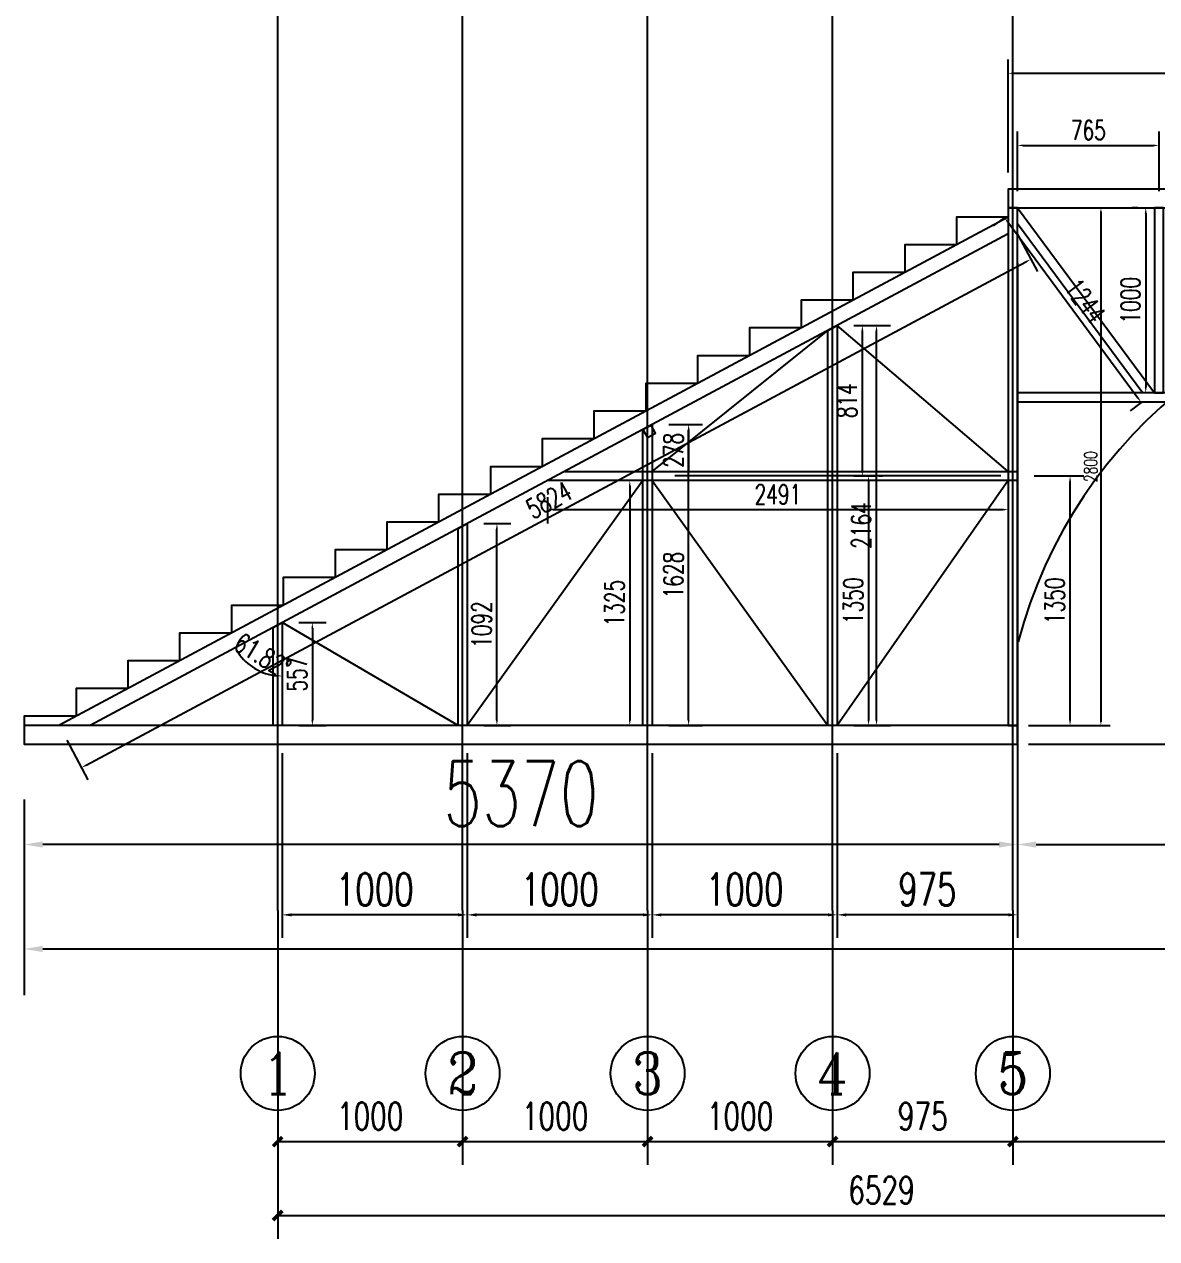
# Model space of a CAD drawing. Header units: millimetres. Extents: x -1471591 to 944464, y -468930 to 547002.
# Drawn here: x -929809 to -923686, y -153905 to -147337 of the extents above; entities that cross this region are included whole.
import ezdxf
from ezdxf.enums import TextEntityAlignment as Align

# ---------------------------------------------------------------- set-up
doc = ezdxf.new("R2010")
doc.units = ezdxf.units.MM
doc.header["$LTSCALE"] = 10
doc.header["$PDMODE"] = 35
for name, color, linetype in [('AXIS', 3, 'Continuous'), ('AXIS_TEXT', 7, 'Continuous'), ('DOTE', 1, 'Continuous'), ('W-STEEL_FRAME钢架', 3, 'Continuous')]:
    doc.layers.add(name, color=color, linetype=linetype)
doc.styles.add('_TCH_AXIS', font='COMPLEX', dxfattribs={"bigfont": 'GBCBIG'})
doc.styles.add('_TCH_DIM_T3', font='SIMPLEX', dxfattribs={"width": 0.705882, "bigfont": 'GBCBIG'})
doc.styles.add('COMPLEX', font='COMPLEX')
doc.styles.add('STANDARD_T3', font='simplex.shx', dxfattribs={"width": 0.7, "bigfont": 'hztxt.shx'})
doc.dimstyles.new('_TCH_ARCH&&50', dxfattribs={"dimtxt": 148.75, "dimasz": 50, "dimexe": 125, "dimexo": 150, "dimgap": 63.125, "dimtad": 1, "dimdec": 0, "dimzin": 0, "dimdsep": 46, "dimtxsty": '_TCH_DIM_T3', "dimblk": 'ARCHTICK', "dimcen": 0.09, "dimclrt": 7, "dimazin": 2, "dimtfac": 1, "dimtdec": 0, "dimtix": 1, "dimtmove": 2, "dimatfit": 3, "dimfxl": 0, "dimtolj": 1, "dimtzin": 0, "dimarcsym": 0})
doc.dimstyles.new('W&&100', dxfattribs={"dimtxt": 350, "dimasz": 100, "dimexe": 250, "dimexo": 300, "dimgap": 100, "dimtad": 1, "dimdec": 0, "dimzin": 0, "dimdsep": 46, "dimtxsty": 'STANDARD_T3', "dimcen": 0.09, "dimclrd": 1, "dimclre": 1, "dimclrt": 7, "dimazin": 2, "dimtfac": 1, "dimtdec": 0, "dimtix": 1, "dimtmove": 2, "dimatfit": 3, "dimfxl": 0, "dimtolj": 1, "dimtzin": 0, "dimarcsym": 0})
doc.dimstyles.new('W&&20', dxfattribs={"dimtxt": 70, "dimasz": 20, "dimexe": 50, "dimexo": 60, "dimgap": 20, "dimtad": 1, "dimdec": 0, "dimzin": 0, "dimdsep": 46, "dimtxsty": 'STANDARD_T3', "dimcen": 0.09, "dimclrd": 1, "dimclre": 1, "dimclrt": 7, "dimazin": 2, "dimtfac": 1, "dimtdec": 0, "dimtix": 1, "dimtmove": 2, "dimatfit": 3, "dimfxl": 0, "dimtolj": 1, "dimtzin": 0, "dimarcsym": 0})
doc.dimstyles.new('W&&30', dxfattribs={"dimtxt": 105, "dimasz": 30, "dimexe": 75, "dimexo": 90, "dimgap": 30, "dimtad": 1, "dimdec": 0, "dimzin": 0, "dimdsep": 46, "dimtxsty": 'STANDARD_T3', "dimcen": 0.09, "dimclrd": 1, "dimclre": 1, "dimclrt": 7, "dimazin": 2, "dimtfac": 1, "dimtdec": 0, "dimtix": 1, "dimtmove": 2, "dimatfit": 3, "dimfxl": 0, "dimtolj": 1, "dimtzin": 0, "dimarcsym": 0})
doc.dimstyles.new('W&&50', dxfattribs={"dimtxt": 175, "dimasz": 50, "dimexe": 125, "dimexo": 150, "dimgap": 50, "dimtad": 1, "dimdec": 0, "dimzin": 0, "dimdsep": 46, "dimtxsty": 'STANDARD_T3', "dimcen": 0.09, "dimclrd": 1, "dimclre": 1, "dimclrt": 7, "dimazin": 2, "dimtfac": 1, "dimtdec": 0, "dimtix": 1, "dimtmove": 2, "dimatfit": 3, "dimfxl": 0, "dimtolj": 1, "dimtzin": 0, "dimarcsym": 0})

# ---------------------------------------------------------------- blocks, each defined once
blk = doc.blocks.new('*D1419')
at = {"color": 1, "lineweight": -2, "transparency": 16777216}
for p, q in [((-924379, -148329.8), (-923938.2, -148329.8)), ((-923988.2, -148349.8), (-923988.2, -151109.8)), ((-924379, -151129.8), (-923938.2, -151129.8))]:
    blk.add_line(p, q, dxfattribs=at)
at = {"color": 1, "transparency": 16777216}
for points in [[(-923991.5, -148349.8), (-923984.8, -148349.8), (-923988.2, -148329.8)], [(-923991.5, -151109.8), (-923984.8, -151109.8), (-923988.2, -151129.8)]]:
    blk.add_solid(points, dxfattribs=at)
at = {"layer": 'Defpoints', "color": 0, "transparency": 16777216}
for p in [(-924439, -148329.8), (-924439, -151129.8), (-923988.2, -151129.8)]:
    blk.add_point(p, dxfattribs=at)
at = {"color": 7, "transparency": 16777216, "insert": (-924043.2, -149729.8), "char_height": 70, "attachment_point": 5, "rotation": 90, "style": 'STANDARD_T3'}
blk.add_mtext('\\A1;2800', dxfattribs=at)
blk = doc.blocks.new('*D1420')
at = {"color": 1, "lineweight": -2, "transparency": 16777216}
for p, q in [((-924439, -148629.8), (-924439, -152023.1)), ((-919379, -148629.8), (-919379, -152023.1)), ((-924339, -151773.1), (-919479, -151773.1))]:
    blk.add_line(p, q, dxfattribs=at)
at = {"color": 1, "transparency": 16777216}
for points in [[(-924339, -151756.5), (-924339, -151789.8), (-924439, -151773.1)], [(-919479, -151756.5), (-919479, -151789.8), (-919379, -151773.1)]]:
    blk.add_solid(points, dxfattribs=at)
at = {"layer": 'Defpoints', "color": 0, "transparency": 16777216}
for p in [(-924439, -148329.8), (-919379, -148329.8), (-919379, -151773.1)]:
    blk.add_point(p, dxfattribs=at)
at = {"color": 7, "transparency": 16777216, "insert": (-921909, -151498.1), "char_height": 350, "attachment_point": 5, "style": 'STANDARD_T3'}
blk.add_mtext('\\A1;5060', dxfattribs=at)
blk = doc.blocks.new('*D1421')
at = {"color": 1, "lineweight": -2, "transparency": 16777216}
for p, q in [((-921879.7, -148749.6), (-921879.7, -151209.8)), ((-921849.1, -148729.6), (-921829.7, -148729.6)), ((-924379, -151229.8), (-921829.7, -151229.8))]:
    blk.add_line(p, q, dxfattribs=at)
at = {"color": 1, "transparency": 16777216}
for points in [[(-921883, -148749.6), (-921876.3, -148749.6), (-921879.7, -148729.6)], [(-921883, -151209.8), (-921876.3, -151209.8), (-921879.7, -151229.8)]]:
    blk.add_solid(points, dxfattribs=at)
at = {"layer": 'Defpoints', "color": 0, "transparency": 16777216}
for p in [(-921909.1, -148729.6), (-924439, -151229.8), (-921879.7, -151229.8)]:
    blk.add_point(p, dxfattribs=at)
at = {"color": 7, "transparency": 16777216, "insert": (-921934.7, -149979.7), "char_height": 70, "attachment_point": 5, "rotation": 90, "style": 'STANDARD_T3'}
blk.add_mtext('\\A1;2500', dxfattribs=at)
blk = doc.blocks.new('*D1426')
at = {"color": 1, "lineweight": -2, "transparency": 16777216}
for p, q in [((-929809, -151529.8), (-929809, -152023.1)), ((-924439, -151529.8), (-924439, -152023.1)), ((-924539, -151773.1), (-929709, -151773.1))]:
    blk.add_line(p, q, dxfattribs=at)
at = {"color": 1, "transparency": 16777216}
for points in [[(-929709, -151756.5), (-929709, -151789.8), (-929809, -151773.1)], [(-924539, -151756.5), (-924539, -151789.8), (-924439, -151773.1)]]:
    blk.add_solid(points, dxfattribs=at)
at = {"layer": 'Defpoints', "color": 0, "transparency": 16777216}
for p in [(-929809, -151229.8), (-924439, -151229.8), (-929809, -151773.1)]:
    blk.add_point(p, dxfattribs=at)
at = {"color": 7, "transparency": 16777216, "insert": (-927124, -151498.1), "char_height": 350, "attachment_point": 5, "style": 'STANDARD_T3'}
blk.add_mtext('\\A1;5370', dxfattribs=at)
blk = doc.blocks.new('*D1427')
at = {"color": 1, "lineweight": -2, "transparency": 16777216}
for p, q in [((-924446.5, -148459.2), (-924331.5, -148673.9)), ((-929473.8, -151343.6), (-924393.4, -148621.9)), ((-929579.8, -151209.2), (-929464.8, -151423.9))]:
    blk.add_line(p, q, dxfattribs=at)
at = {"color": 1, "transparency": 16777216}
for points in [[(-924395.7, -148617.5), (-924391, -148626.3), (-924366.9, -148607.7)], [(-929476.2, -151339.2), (-929471.4, -151348), (-929500.2, -151357.7)]]:
    blk.add_solid(points, dxfattribs=at)
at = {"layer": 'Defpoints', "color": 0, "transparency": 16777216}
for p in [(-924489, -148379.8), (-924366.9, -148607.7), (-929622.3, -151129.8)]:
    blk.add_point(p, dxfattribs=at)
at = {"color": 7, "transparency": 16777216, "insert": (-926972.5, -149910), "char_height": 105, "attachment_point": 5, "rotation": 28.17859, "style": 'STANDARD_T3'}
blk.add_mtext('\\A1;5824', dxfattribs=at)
blk = doc.blocks.new('*D1428')
at = {"color": 1, "lineweight": -2, "transparency": 16777216}
for p, q in [((-928324, -150573.3), (-928176.6, -150573.3)), ((-928251.6, -150603.3), (-928251.6, -151099.8)), ((-928324, -151129.8), (-928176.6, -151129.8))]:
    blk.add_line(p, q, dxfattribs=at)
at = {"color": 1, "transparency": 16777216}
for points in [[(-928256.6, -150603.3), (-928246.6, -150603.3), (-928251.6, -150573.3)], [(-928256.6, -151099.8), (-928246.6, -151099.8), (-928251.6, -151129.8)]]:
    blk.add_solid(points, dxfattribs=at)
at = {"layer": 'Defpoints', "color": 0, "transparency": 16777216}
for p in [(-928414, -150573.3), (-928414, -151129.8), (-928251.6, -151129.8)]:
    blk.add_point(p, dxfattribs=at)
at = {"color": 7, "transparency": 16777216, "insert": (-928334.1, -150851.6), "char_height": 105, "attachment_point": 5, "rotation": 90, "style": 'STANDARD_T3'}
blk.add_mtext('\\A1;557', dxfattribs=at)
blk = doc.blocks.new('*D1429')
at = {"color": 1, "lineweight": -2, "transparency": 16777216}
for p, q in [((-927324, -150037.6), (-927178.7, -150037.6)), ((-927253.7, -151099.8), (-927253.7, -150067.6)), ((-927324, -151129.8), (-927178.7, -151129.8))]:
    blk.add_line(p, q, dxfattribs=at)
at = {"color": 1, "transparency": 16777216}
for points in [[(-927258.7, -150067.6), (-927248.7, -150067.6), (-927253.7, -150037.6)], [(-927258.7, -151099.8), (-927248.7, -151099.8), (-927253.7, -151129.8)]]:
    blk.add_solid(points, dxfattribs=at)
at = {"layer": 'Defpoints', "color": 0, "transparency": 16777216}
for p in [(-927414, -150037.6), (-927253.7, -150037.6), (-927414, -151129.8)]:
    blk.add_point(p, dxfattribs=at)
at = {"color": 7, "transparency": 16777216, "insert": (-927336.2, -150583.7), "char_height": 105, "attachment_point": 5, "rotation": 90, "style": 'STANDARD_T3'}
blk.add_mtext('\\A1;1092', dxfattribs=at)
blk = doc.blocks.new('*D1430')
at = {"color": 1, "lineweight": -2, "transparency": 16777216}
for p, q in [((-926324, -149501.8), (-926142.1, -149501.8)), ((-926217.1, -151099.8), (-926217.1, -149531.8)), ((-926324, -151129.8), (-926142.1, -151129.8))]:
    blk.add_line(p, q, dxfattribs=at)
at = {"color": 1, "transparency": 16777216}
for points in [[(-926222.1, -149531.8), (-926212.1, -149531.8), (-926217.1, -149501.8)], [(-926222.1, -151099.8), (-926212.1, -151099.8), (-926217.1, -151129.8)]]:
    blk.add_solid(points, dxfattribs=at)
at = {"layer": 'Defpoints', "color": 0, "transparency": 16777216}
for p in [(-926414, -149501.8), (-926217.1, -149501.8), (-926414, -151129.8)]:
    blk.add_point(p, dxfattribs=at)
at = {"color": 7, "transparency": 16777216, "insert": (-926299.6, -150315.8), "char_height": 105, "attachment_point": 5, "rotation": 90, "style": 'STANDARD_T3'}
blk.add_mtext('\\A1;1628', dxfattribs=at)
blk = doc.blocks.new('*D1431')
at = {"color": 1, "lineweight": -2, "transparency": 16777216}
for p, q in [((-925324, -148966.1), (-925126.4, -148966.1)), ((-925201.4, -151099.8), (-925201.4, -148996.1)), ((-925324, -151129.8), (-925126.4, -151129.8))]:
    blk.add_line(p, q, dxfattribs=at)
at = {"color": 1, "transparency": 16777216}
for points in [[(-925206.4, -148996.1), (-925196.4, -148996.1), (-925201.4, -148966.1)], [(-925206.4, -151099.8), (-925196.4, -151099.8), (-925201.4, -151129.8)]]:
    blk.add_solid(points, dxfattribs=at)
at = {"layer": 'Defpoints', "color": 0, "transparency": 16777216}
for p in [(-925414, -148966.1), (-925201.4, -148966.1), (-925414, -151129.8)]:
    blk.add_point(p, dxfattribs=at)
at = {"color": 7, "transparency": 16777216, "insert": (-925283.9, -150048), "char_height": 105, "attachment_point": 5, "rotation": 90, "style": 'STANDARD_T3'}
blk.add_mtext('\\A1;2164', dxfattribs=at)
blk = doc.blocks.new('*D1432')
at = {"color": 1, "lineweight": -2, "transparency": 16777216}
for p, q in [((-926980.1, -149895.1), (-926980.1, -150036.9)), ((-924489, -149895.1), (-924489, -150036.9)), ((-926950.1, -149961.9), (-924519, -149961.9))]:
    blk.add_line(p, q, dxfattribs=at)
at = {"color": 1, "transparency": 16777216}
for points in [[(-926950.1, -149956.9), (-926950.1, -149966.9), (-926980.1, -149961.9)], [(-924519, -149956.9), (-924519, -149966.9), (-924489, -149961.9)]]:
    blk.add_solid(points, dxfattribs=at)
at = {"layer": 'Defpoints', "color": 0, "transparency": 16777216}
for p in [(-926980.1, -149805.1), (-924489, -149805.1), (-924489, -149961.9)]:
    blk.add_point(p, dxfattribs=at)
at = {"color": 7, "transparency": 16777216, "insert": (-925734.6, -149879.4), "char_height": 105, "attachment_point": 5, "style": 'STANDARD_T3'}
blk.add_mtext('\\A1;2491', dxfattribs=at)
blk = doc.blocks.new('*D1423')
at = {"color": 1, "lineweight": -2, "transparency": 16777216}
for p, q in [((-929809, -151529.8), (-929809, -152588)), ((-914009, -151529.8), (-914009, -152588)), ((-929709, -152338), (-914109, -152338))]:
    blk.add_line(p, q, dxfattribs=at)
at = {"color": 1, "transparency": 16777216}
for points in [[(-929709, -152321.3), (-929709, -152354.7), (-929809, -152338)], [(-914109, -152321.3), (-914109, -152354.7), (-914009, -152338)]]:
    blk.add_solid(points, dxfattribs=at)
at = {"layer": 'Defpoints', "color": 0, "transparency": 16777216}
for p in [(-929809, -151229.8), (-914009, -151229.8), (-914009, -152338)]:
    blk.add_point(p, dxfattribs=at)
at = {"color": 7, "transparency": 16777216, "insert": (-921909, -152063), "char_height": 350, "attachment_point": 5, "style": 'STANDARD_T3'}
blk.add_mtext('\\A1;15800', dxfattribs=at)
blk = doc.blocks.new('*D1434')
at = {"color": 1, "lineweight": -2, "transparency": 16777216}
for p, q in [((-925414, -151279.8), (-925414, -152278.5)), ((-924439, -151279.8), (-924439, -152278.5)), ((-924489, -152153.5), (-925364, -152153.5))]:
    blk.add_line(p, q, dxfattribs=at)
at = {"color": 1, "transparency": 16777216}
for points in [[(-925364, -152145.2), (-925364, -152161.8), (-925414, -152153.5)], [(-924489, -152145.2), (-924489, -152161.8), (-924439, -152153.5)]]:
    blk.add_solid(points, dxfattribs=at)
at = {"layer": 'Defpoints', "color": 0, "transparency": 16777216}
for p in [(-925414, -151129.8), (-924439, -151129.8), (-925414, -152153.5)]:
    blk.add_point(p, dxfattribs=at)
at = {"color": 7, "transparency": 16777216, "insert": (-924926.5, -152016), "char_height": 175, "attachment_point": 5, "style": 'STANDARD_T3'}
blk.add_mtext('\\A1;975', dxfattribs=at)
blk = doc.blocks.new('*D1435')
at = {"color": 1, "lineweight": -2, "transparency": 16777216}
for p, q in [((-926414, -151279.8), (-926414, -152278.5)), ((-925414, -151279.8), (-925414, -152278.5)), ((-925464, -152153.5), (-926364, -152153.5))]:
    blk.add_line(p, q, dxfattribs=at)
at = {"color": 1, "transparency": 16777216}
for points in [[(-926364, -152145.2), (-926364, -152161.8), (-926414, -152153.5)], [(-925464, -152145.2), (-925464, -152161.8), (-925414, -152153.5)]]:
    blk.add_solid(points, dxfattribs=at)
at = {"layer": 'Defpoints', "color": 0, "transparency": 16777216}
for p in [(-926414, -151129.8), (-925414, -151129.8), (-926414, -152153.5)]:
    blk.add_point(p, dxfattribs=at)
at = {"color": 7, "transparency": 16777216, "insert": (-925914, -152016), "char_height": 175, "attachment_point": 5, "style": 'STANDARD_T3'}
blk.add_mtext('\\A1;1000', dxfattribs=at)
blk = doc.blocks.new('*D1436')
at = {"color": 1, "lineweight": -2, "transparency": 16777216}
for p, q in [((-927414, -151279.8), (-927414, -152278.5)), ((-926414, -151279.8), (-926414, -152278.5)), ((-926464, -152153.5), (-927364, -152153.5))]:
    blk.add_line(p, q, dxfattribs=at)
at = {"color": 1, "transparency": 16777216}
for points in [[(-927364, -152145.2), (-927364, -152161.8), (-927414, -152153.5)], [(-926464, -152145.2), (-926464, -152161.8), (-926414, -152153.5)]]:
    blk.add_solid(points, dxfattribs=at)
at = {"layer": 'Defpoints', "color": 0, "transparency": 16777216}
for p in [(-927414, -151129.8), (-926414, -151129.8), (-927414, -152153.5)]:
    blk.add_point(p, dxfattribs=at)
at = {"color": 7, "transparency": 16777216, "insert": (-926914, -152016), "char_height": 175, "attachment_point": 5, "style": 'STANDARD_T3'}
blk.add_mtext('\\A1;1000', dxfattribs=at)
blk = doc.blocks.new('*D1437')
at = {"color": 1, "lineweight": -2, "transparency": 16777216}
for p, q in [((-928414, -151279.8), (-928414, -152278.5)), ((-927414, -151279.8), (-927414, -152278.5)), ((-927464, -152153.5), (-928364, -152153.5))]:
    blk.add_line(p, q, dxfattribs=at)
at = {"color": 1, "transparency": 16777216}
for points in [[(-928364, -152145.2), (-928364, -152161.8), (-928414, -152153.5)], [(-927464, -152145.2), (-927464, -152161.8), (-927414, -152153.5)]]:
    blk.add_solid(points, dxfattribs=at)
at = {"layer": 'Defpoints', "color": 0, "transparency": 16777216}
for p in [(-928414, -151129.8), (-927414, -151129.8), (-928414, -152153.5)]:
    blk.add_point(p, dxfattribs=at)
at = {"color": 7, "transparency": 16777216, "insert": (-927914, -152016), "char_height": 175, "attachment_point": 5, "style": 'STANDARD_T3'}
blk.add_mtext('\\A1;1000', dxfattribs=at)
blk = doc.blocks.new('*D1443')
at = {"color": 1, "lineweight": -2, "transparency": 16777216}
blk.add_arc((-928414, -150573.3), 289, 214.12864, 264.04995, dxfattribs=at)
at = {"color": 1, "transparency": 16777216}
for points in [[(-928657.5, -150738), (-928649, -150732.8), (-928668.8, -150709.8)], [(-928443.7, -150855.7), (-928444.2, -150865.7), (-928414, -150862.3)]]:
    blk.add_solid(points, dxfattribs=at)
at = {"layer": 'Defpoints', "color": 0, "transparency": 16777216}
for p in [(-924489, -148470.6), (-928414, -150573.3), (-928604.4, -150790.7), (-929452.9, -151129.8), (-928414, -151129.8)]:
    blk.add_point(p, dxfattribs=at)
at = {"color": 7, "transparency": 16777216, "insert": (-928520.1, -150750.5), "char_height": 105, "attachment_point": 5, "rotation": 329.0893, "style": 'STANDARD_T3'}
blk.add_mtext('\\A1;61.82°', dxfattribs=at)
blk = doc.blocks.new('*D1449')
at = {"color": 1, "lineweight": -2, "transparency": 16777216}
for p, q in [((-926554, -149805.1), (-926610.5, -149805.1)), ((-926535.5, -149835.1), (-926535.5, -151099.8)), ((-926554, -151129.8), (-926610.5, -151129.8))]:
    blk.add_line(p, q, dxfattribs=at)
at = {"color": 1, "transparency": 16777216}
for points in [[(-926540.5, -149835.1), (-926530.5, -149835.1), (-926535.5, -149805.1)], [(-926540.5, -151099.8), (-926530.5, -151099.8), (-926535.5, -151129.8)]]:
    blk.add_solid(points, dxfattribs=at)
at = {"layer": 'Defpoints', "color": 0, "transparency": 16777216}
for p in [(-926464, -149805.1), (-926535.5, -151129.8), (-926464, -151129.8)]:
    blk.add_point(p, dxfattribs=at)
at = {"color": 7, "transparency": 16777216, "insert": (-926618, -150467.5), "char_height": 105, "attachment_point": 5, "rotation": 90, "style": 'STANDARD_T3'}
blk.add_mtext('\\A1;1325', dxfattribs=at)
blk = doc.blocks.new('*D1640')
at = {"color": 1, "lineweight": -2, "transparency": 16777216}
for p, q in [((-924439, -148239.8), (-924439, -147917.5)), ((-923674, -148239.8), (-923674, -147917.5)), ((-924409, -147992.5), (-923704, -147992.5))]:
    blk.add_line(p, q, dxfattribs=at)
at = {"color": 1, "transparency": 16777216}
for points in [[(-924409, -147987.5), (-924409, -147997.5), (-924439, -147992.5)], [(-923704, -147987.5), (-923704, -147997.5), (-923674, -147992.5)]]:
    blk.add_solid(points, dxfattribs=at)
at = {"layer": 'Defpoints', "color": 0, "transparency": 16777216}
for p in [(-923674, -147992.5), (-924439, -148329.8), (-923674, -148329.8)]:
    blk.add_point(p, dxfattribs=at)
at = {"color": 7, "transparency": 16777216, "insert": (-924056.5, -147910), "char_height": 105, "attachment_point": 5, "style": 'STANDARD_T3'}
blk.add_mtext('\\A1;765', dxfattribs=at)
blk = doc.blocks.new('*D1644')
at = {"color": 1, "lineweight": -2, "transparency": 16777216}
for p, q in [((-924511.3, -148383.4), (-924570.3, -148427)), ((-924492.2, -148406.5), (-923787.9, -149358.3)), ((-923771.3, -149383.4), (-923830.3, -149427))]:
    blk.add_line(p, q, dxfattribs=at)
at = {"color": 1, "transparency": 16777216}
for points in [[(-924488.1, -148403.5), (-924496.2, -148409.5), (-924510, -148382.4)], [(-923783.8, -149355.3), (-923791.9, -149361.2), (-923770, -149382.4)]]:
    blk.add_solid(points, dxfattribs=at)
at = {"layer": 'Defpoints', "color": 0, "transparency": 16777216}
for p in [(-924439, -148329.8), (-923699, -149329.8), (-923770, -149382.4)]:
    blk.add_point(p, dxfattribs=at)
at = {"color": 7, "transparency": 16777216, "insert": (-924073.7, -148833.3), "char_height": 105, "attachment_point": 5, "rotation": 306.50141, "style": 'STANDARD_T3'}
blk.add_mtext('\\A1;1244', dxfattribs=at)
blk = doc.blocks.new('*D1676')
at = {"color": 1, "lineweight": -2, "transparency": 16777216}
for p, q in [((-924489, -148139.8), (-924489, -147527.5)), ((-921909, -148149.8), (-921909, -147527.5)), ((-924459, -147602.5), (-921939, -147602.5))]:
    blk.add_line(p, q, dxfattribs=at)
at = {"color": 1, "transparency": 16777216}
for points in [[(-924459, -147597.5), (-924459, -147607.5), (-924489, -147602.5)], [(-921939, -147597.5), (-921939, -147607.5), (-921909, -147602.5)]]:
    blk.add_solid(points, dxfattribs=at)
at = {"layer": 'Defpoints', "color": 0, "transparency": 16777216}
for p in [(-921909, -147602.5), (-924489, -148229.8), (-921909, -148239.8)]:
    blk.add_point(p, dxfattribs=at)
at = {"color": 7, "transparency": 16777216, "insert": (-923199, -147520), "char_height": 105, "attachment_point": 5, "style": 'STANDARD_T3'}
blk.add_mtext('\\A1;2580', dxfattribs=at)
blk = doc.blocks.new('*D1678')
at = {"color": 1, "lineweight": -2, "transparency": 16777216}
for p, q in [((-923789, -148329.8), (-923820.9, -148329.8)), ((-923745.9, -148359.8), (-923745.9, -149299.8)), ((-923789, -149329.8), (-923820.9, -149329.8))]:
    blk.add_line(p, q, dxfattribs=at)
at = {"color": 1, "transparency": 16777216}
for points in [[(-923750.9, -148359.8), (-923740.9, -148359.8), (-923745.9, -148329.8)], [(-923750.9, -149299.8), (-923740.9, -149299.8), (-923745.9, -149329.8)]]:
    blk.add_solid(points, dxfattribs=at)
at = {"layer": 'Defpoints', "color": 0, "transparency": 16777216}
for p in [(-923699, -148329.8), (-923745.9, -149329.8), (-923699, -149329.8)]:
    blk.add_point(p, dxfattribs=at)
at = {"color": 7, "transparency": 16777216, "insert": (-923828.4, -148829.8), "char_height": 105, "attachment_point": 5, "rotation": 90, "style": 'STANDARD_T3'}
blk.add_mtext('\\A1;1000', dxfattribs=at)
blk = doc.blocks.new('*D1681')
at = {"color": 1, "lineweight": -2, "transparency": 16777216}
for p, q in [((-924349, -149780.1), (-924080, -149780.1)), ((-924155, -151099.8), (-924155, -149810.1)), ((-924349, -151129.8), (-924080, -151129.8))]:
    blk.add_line(p, q, dxfattribs=at)
at = {"color": 1, "transparency": 16777216}
for points in [[(-924160, -149810.1), (-924150, -149810.1), (-924155, -149780.1)], [(-924160, -151099.8), (-924150, -151099.8), (-924155, -151129.8)]]:
    blk.add_solid(points, dxfattribs=at)
at = {"layer": 'Defpoints', "color": 0, "transparency": 16777216}
for p in [(-924439, -149780.1), (-924155, -149780.1), (-924439, -151129.8)]:
    blk.add_point(p, dxfattribs=at)
at = {"color": 7, "transparency": 16777216, "insert": (-924237.5, -150455), "char_height": 105, "attachment_point": 5, "rotation": 90, "style": 'STANDARD_T3'}
blk.add_mtext('\\A1;1350', dxfattribs=at)
blk = doc.blocks.new('*D1682')
at = {"color": 1, "lineweight": -2, "transparency": 16777216}
for p, q in [((-926324, -149501.8), (-926142.1, -149501.8)), ((-926217.1, -149531.8), (-926217.1, -149750.1)), ((-924529, -149780.1), (-926292.1, -149780.1))]:
    blk.add_line(p, q, dxfattribs=at)
at = {"color": 1, "transparency": 16777216}
for points in [[(-926222.1, -149531.8), (-926212.1, -149531.8), (-926217.1, -149501.8)], [(-926222.1, -149750.1), (-926212.1, -149750.1), (-926217.1, -149780.1)]]:
    blk.add_solid(points, dxfattribs=at)
at = {"layer": 'Defpoints', "color": 0, "transparency": 16777216}
for p in [(-926414, -149501.8), (-926217.1, -149780.1), (-924439, -149780.1)]:
    blk.add_point(p, dxfattribs=at)
at = {"color": 7, "transparency": 16777216, "insert": (-926299.6, -149641), "char_height": 105, "attachment_point": 5, "rotation": 90, "style": 'STANDARD_T3'}
blk.add_mtext('\\A1;278', dxfattribs=at)
blk = doc.blocks.new('*D1683')
at = {"color": 1, "lineweight": -2, "transparency": 16777216}
for p, q in [((-925324, -148966.1), (-925203, -148966.1)), ((-925278, -149750.1), (-925278, -148996.1)), ((-925324, -149780.1), (-925203, -149780.1))]:
    blk.add_line(p, q, dxfattribs=at)
at = {"color": 1, "transparency": 16777216}
for points in [[(-925283, -148996.1), (-925273, -148996.1), (-925278, -148966.1)], [(-925283, -149750.1), (-925273, -149750.1), (-925278, -149780.1)]]:
    blk.add_solid(points, dxfattribs=at)
at = {"layer": 'Defpoints', "color": 0, "transparency": 16777216}
for p in [(-925414, -148966.1), (-925278, -148966.1), (-925414, -149780.1)]:
    blk.add_point(p, dxfattribs=at)
at = {"color": 7, "transparency": 16777216, "insert": (-925360.5, -149373.1), "char_height": 105, "attachment_point": 5, "rotation": 90, "style": 'STANDARD_T3'}
blk.add_mtext('\\A1;814', dxfattribs=at)
blk = doc.blocks.new('*D1684')
at = {"color": 1, "lineweight": -2, "transparency": 16777216}
for p, q in [((-925188, -149780.1), (-925169.5, -149780.1)), ((-925244.5, -149810.1), (-925244.5, -151099.8)), ((-925324, -151129.8), (-925169.5, -151129.8))]:
    blk.add_line(p, q, dxfattribs=at)
at = {"color": 1, "transparency": 16777216}
for points in [[(-925249.5, -149810.1), (-925239.5, -149810.1), (-925244.5, -149780.1)], [(-925249.5, -151099.8), (-925239.5, -151099.8), (-925244.5, -151129.8)]]:
    blk.add_solid(points, dxfattribs=at)
at = {"layer": 'Defpoints', "color": 0, "transparency": 16777216}
for p in [(-925278, -149780.1), (-925414, -151129.8), (-925244.5, -151129.8)]:
    blk.add_point(p, dxfattribs=at)
at = {"color": 7, "transparency": 16777216, "insert": (-925327, -150455), "char_height": 105, "attachment_point": 5, "rotation": 90, "style": 'STANDARD_T3'}
blk.add_mtext('\\A1;1350', dxfattribs=at)
blk = doc.blocks.new('_ArchTick')
at = {"color": 0, "linetype": 'ByBlock', "const_width": 0.4}
blk.add_lwpolyline([(-0.5, -0.5), (0.5, 0.5)], dxfattribs=at)
blk = doc.blocks.new('*D2033')
at = {"layer": 'AXIS', "color": 0, "lineweight": -2, "transparency": 16777216}
for p, q in [((-928439, -152279.8), (-928439, -153504.8)), ((-927439, -152279.8), (-927439, -153504.8)), ((-928439, -153379.8), (-927439, -153379.8))]:
    blk.add_line(p, q, dxfattribs=at)
at = {"layer": 'Defpoints', "color": 0, "transparency": 16777216}
for p in [(-928439, -152129.8), (-927439, -152129.8), (-927439, -153379.8)]:
    blk.add_point(p, dxfattribs=at)
at = {"layer": 'AXIS', "color": 0, "lineweight": -2, "transparency": 16777216, "xscale": 50, "yscale": 50, "zscale": 50, "rotation": 180}
blk.add_blockref('_ArchTick', (-928439, -153379.8), dxfattribs=at)
at = {"layer": 'AXIS', "color": 0, "lineweight": -2, "transparency": 16777216, "xscale": 50, "yscale": 50, "zscale": 50}
blk.add_blockref('_ArchTick', (-927439, -153379.8), dxfattribs=at)
at = {"layer": 'AXIS', "color": 7, "transparency": 16777216, "insert": (-927939, -153242.3), "char_height": 148.75, "attachment_point": 5, "style": '_TCH_DIM_T3'}
blk.add_mtext('\\A1;1000', dxfattribs=at)
blk = doc.blocks.new('*D2034')
at = {"layer": 'AXIS', "color": 0, "lineweight": -2, "transparency": 16777216}
for p, q in [((-927439, -152279.8), (-927439, -153504.8)), ((-926439, -152279.8), (-926439, -153504.8)), ((-927439, -153379.8), (-926439, -153379.8))]:
    blk.add_line(p, q, dxfattribs=at)
at = {"layer": 'Defpoints', "color": 0, "transparency": 16777216}
for p in [(-927439, -152129.8), (-926439, -152129.8), (-926439, -153379.8)]:
    blk.add_point(p, dxfattribs=at)
at = {"layer": 'AXIS', "color": 0, "lineweight": -2, "transparency": 16777216, "xscale": 50, "yscale": 50, "zscale": 50, "rotation": 180}
blk.add_blockref('_ArchTick', (-927439, -153379.8), dxfattribs=at)
at = {"layer": 'AXIS', "color": 0, "lineweight": -2, "transparency": 16777216, "xscale": 50, "yscale": 50, "zscale": 50}
blk.add_blockref('_ArchTick', (-926439, -153379.8), dxfattribs=at)
at = {"layer": 'AXIS', "color": 7, "transparency": 16777216, "insert": (-926939, -153242.3), "char_height": 148.75, "attachment_point": 5, "style": '_TCH_DIM_T3'}
blk.add_mtext('\\A1;1000', dxfattribs=at)
blk = doc.blocks.new('*D2035')
at = {"layer": 'AXIS', "color": 0, "lineweight": -2, "transparency": 16777216}
for p, q in [((-926439, -152279.8), (-926439, -153504.8)), ((-925439, -152279.8), (-925439, -153504.8)), ((-926439, -153379.8), (-925439, -153379.8))]:
    blk.add_line(p, q, dxfattribs=at)
at = {"layer": 'Defpoints', "color": 0, "transparency": 16777216}
for p in [(-926439, -152129.8), (-925439, -152129.8), (-925439, -153379.8)]:
    blk.add_point(p, dxfattribs=at)
at = {"layer": 'AXIS', "color": 0, "lineweight": -2, "transparency": 16777216, "xscale": 50, "yscale": 50, "zscale": 50, "rotation": 180}
blk.add_blockref('_ArchTick', (-926439, -153379.8), dxfattribs=at)
at = {"layer": 'AXIS', "color": 0, "lineweight": -2, "transparency": 16777216, "xscale": 50, "yscale": 50, "zscale": 50}
blk.add_blockref('_ArchTick', (-925439, -153379.8), dxfattribs=at)
at = {"layer": 'AXIS', "color": 7, "transparency": 16777216, "insert": (-925939, -153242.3), "char_height": 148.75, "attachment_point": 5, "style": '_TCH_DIM_T3'}
blk.add_mtext('\\A1;1000', dxfattribs=at)
blk = doc.blocks.new('*D2036')
at = {"layer": 'AXIS', "color": 0, "lineweight": -2, "transparency": 16777216}
for p, q in [((-925439, -152279.8), (-925439, -153504.8)), ((-924464, -152279.8), (-924464, -153504.8)), ((-925439, -153379.8), (-924464, -153379.8))]:
    blk.add_line(p, q, dxfattribs=at)
at = {"layer": 'Defpoints', "color": 0, "transparency": 16777216}
for p in [(-925439, -152129.8), (-924464, -152129.8), (-924464, -153379.8)]:
    blk.add_point(p, dxfattribs=at)
at = {"layer": 'AXIS', "color": 0, "lineweight": -2, "transparency": 16777216, "xscale": 50, "yscale": 50, "zscale": 50, "rotation": 180}
blk.add_blockref('_ArchTick', (-925439, -153379.8), dxfattribs=at)
at = {"layer": 'AXIS', "color": 0, "lineweight": -2, "transparency": 16777216, "xscale": 50, "yscale": 50, "zscale": 50}
blk.add_blockref('_ArchTick', (-924464, -153379.8), dxfattribs=at)
at = {"layer": 'AXIS', "color": 7, "transparency": 16777216, "insert": (-924951.5, -153242.3), "char_height": 148.75, "attachment_point": 5, "style": '_TCH_DIM_T3'}
blk.add_mtext('\\A1;975', dxfattribs=at)
blk = doc.blocks.new('*D2037')
at = {"layer": 'AXIS', "color": 0, "lineweight": -2, "transparency": 16777216}
for p, q in [((-924464, -152279.8), (-924464, -153504.8)), ((-921909.9, -152279.8), (-921909.9, -153504.8)), ((-924464, -153379.8), (-921909.9, -153379.8))]:
    blk.add_line(p, q, dxfattribs=at)
at = {"layer": 'Defpoints', "color": 0, "transparency": 16777216}
for p in [(-924464, -152129.8), (-921909.9, -152129.8), (-921909.9, -153379.8)]:
    blk.add_point(p, dxfattribs=at)
at = {"layer": 'AXIS', "color": 0, "lineweight": -2, "transparency": 16777216, "xscale": 50, "yscale": 50, "zscale": 50, "rotation": 180}
blk.add_blockref('_ArchTick', (-924464, -153379.8), dxfattribs=at)
at = {"layer": 'AXIS', "color": 0, "lineweight": -2, "transparency": 16777216, "xscale": 50, "yscale": 50, "zscale": 50}
blk.add_blockref('_ArchTick', (-921909.9, -153379.8), dxfattribs=at)
at = {"layer": 'AXIS', "color": 7, "transparency": 16777216, "insert": (-923186.9, -153242.3), "char_height": 148.75, "attachment_point": 5, "style": '_TCH_DIM_T3'}
blk.add_mtext('\\A1;2554', dxfattribs=at)
blk = doc.blocks.new('*D2038')
at = {"layer": 'AXIS', "color": 0, "lineweight": -2, "transparency": 16777216}
for p, q in [((-928439, -152279.8), (-928439, -153904.8)), ((-921909.9, -152279.8), (-921909.9, -153904.8)), ((-928439, -153779.8), (-921909.9, -153779.8))]:
    blk.add_line(p, q, dxfattribs=at)
at = {"layer": 'Defpoints', "color": 0, "transparency": 16777216}
for p in [(-928439, -152129.8), (-921909.9, -152129.8), (-921909.9, -153779.8)]:
    blk.add_point(p, dxfattribs=at)
at = {"layer": 'AXIS', "color": 0, "lineweight": -2, "transparency": 16777216, "xscale": 50, "yscale": 50, "zscale": 50, "rotation": 180}
blk.add_blockref('_ArchTick', (-928439, -153779.8), dxfattribs=at)
at = {"layer": 'AXIS', "color": 0, "lineweight": -2, "transparency": 16777216, "xscale": 50, "yscale": 50, "zscale": 50}
blk.add_blockref('_ArchTick', (-921909.9, -153779.8), dxfattribs=at)
at = {"layer": 'AXIS', "color": 7, "transparency": 16777216, "insert": (-925174.4, -153642.3), "char_height": 148.75, "attachment_point": 5, "style": '_TCH_DIM_T3'}
blk.add_mtext('\\A1;6529', dxfattribs=at)
blk = doc.blocks.new('_AXISO')
blk.add_circle((0, 0), 0.5)
at = {"layer": 'AXIS_TEXT', "style": 'COMPLEX', "width": 1.041667}
blk.add_attdef('A', text='', height=0.56, dxfattribs=at).set_placement((-0.25, -0.28), (0.25, -0.28), align=Align.FIT)

msp = doc.modelspace()

# ---------------------------------------------------------------- linework, layer by layer
at = {"color": 2}
for p, q in [((-924489, -148379.8), (-929622.3, -151129.8)), ((-924489, -148470.6), (-929452.9, -151129.8))]:
    msp.add_line(p, q, dxfattribs=at)
at = {"color": 3}
msp.add_lwpolyline([(-924489, -148379.8), (-924769, -148379.8), (-924769, -148529.8), (-925049, -148529.8), (-925049, -148679.8), (-925329, -148679.8), (-925329, -148829.8), (-925609, -148829.8), (-925609, -148979.8), (-925889, -148979.8), (-925889, -149129.8), (-926169, -149129.8), (-926169, -149279.8), (-926449, -149279.8), (-926449, -149429.8), (-926729, -149429.8), (-926729, -149579.8), (-927009, -149579.8), (-927009, -149729.8), (-927289, -149729.8), (-927289, -149879.8), (-927569, -149879.8), (-927569, -150029.8), (-927849, -150029.8), (-927849, -150179.8), (-928129, -150179.8), (-928129, -150329.8), (-928409, -150329.8), (-928409, -150479.8), (-928689, -150479.8), (-928689, -150629.8), (-928969, -150629.8), (-928969, -150779.8), (-929249, -150779.8), (-929249, -150929.8), (-929529, -150929.8), (-929529, -151079.8), (-929809, -151079.8), (-929809, -151229.8)], dxfattribs=at)
msp.add_lwpolyline([(-926440.4, -149572.7), (-926396.3, -149549.1), (-926419.9, -149505), (-926464, -149528.6)], close=True)
at = {"layer": 'AXIS'}
for p, q in [((-928439, -152129.8), (-928439, -152810.8)), ((-927439, -152129.8), (-927439, -152810.8)), ((-926439, -152129.8), (-926439, -152810.8)), ((-925439, -152129.8), (-925439, -152810.8)), ((-924464, -152129.8), (-924464, -152810.8))]:
    msp.add_line(p, q, dxfattribs=at)
at = {"layer": 'DOTE', "color": 5}
for p, q in [((-928439, -152129.8), (-928439, -146729)), ((-927439, -152129.8), (-927439, -146729)), ((-926439, -152129.8), (-926439, -146729)), ((-925439, -152129.8), (-925439, -146729)), ((-924464, -152129.8), (-924464, -146729))]:
    msp.add_line(p, q, dxfattribs=at)
at = {"layer": 'W-STEEL_FRAME钢架', "color": 4}
for p, q in [((-924439, -148329.8), (-923699, -149329.8)), ((-924439, -148413.9), (-923761.2, -149329.8)), ((-924489, -149755.1), (-925414, -148966.1)), ((-926464, -149805.1), (-927414, -151129.8)), ((-926414, -149805.1), (-925464, -151129.8)), ((-924489, -149805.1), (-925414, -151129.8)), ((-927464, -151129.8), (-928414, -150573.3))]:
    msp.add_line(p, q, dxfattribs=at)
at = {"layer": 'W-STEEL_FRAME钢架', "color": 1}
for points in [[(-919329, -148229.8), (-924489, -148229.8), (-924489, -148329.8), (-919329, -148329.8)], [(-924489, -151129.8), (-924439, -151129.8), (-924439, -148329.8), (-924489, -148329.8)], [(-924439, -151129.8), (-929809, -151129.8), (-929809, -151229.8), (-924439, -151229.8)]]:
    msp.add_lwpolyline(points, close=True, dxfattribs=at)
at = {"layer": 'W-STEEL_FRAME钢架', "color": 4}
for points in [[(-923699, -149329.8), (-923649, -149329.8), (-923649, -148329.8), (-923699, -148329.8)], [(-925464, -148992.9), (-925414, -148966.1), (-925414, -151129.8), (-925464, -151129.8)], [(-923632.6, -149379.8), (-923573.7, -149329.8), (-924439, -149329.8), (-924439, -149379.8)], [(-926464, -149528.6), (-926414, -149501.8), (-926414, -151129.8), (-926464, -151129.8)], [(-927464, -150064.3), (-927414, -150037.6), (-927414, -151129.8), (-927464, -151129.8)], [(-928464, -150600.1), (-928414, -150573.3), (-928414, -151129.8), (-928464, -151129.8)]]:
    msp.add_lwpolyline(points, close=True, dxfattribs=at)
for points in [[(-926414, -149755.1), (-925464, -148992.9)], [(-926886.8, -149755.1), (-924439, -149755.1), (-924439, -149805.1), (-926980.1, -149805.1)]]:
    msp.add_lwpolyline(points, dxfattribs=at)
at = {"layer": 'W-STEEL_FRAME钢架', "color": 1}
msp.add_arc((-921906.1, -151346.7), 2617.1, 14.82261, 165.17739, dxfattribs=at)

# ---------------------------------------------------------------- block references
at = {"layer": 'AXIS'}
ref = msp.add_blockref('_AXISO', (-928439, -153010.8), dxfattribs=dict(at, xscale=400, yscale=400, zscale=400))
ref.add_attrib('A', '1', dxfattribs={"layer": 'AXIS_TEXT', "height": 225.5, "style": '_TCH_AXIS', "width": 1.716475}).set_placement((-928522, -153123.5), (-928356, -153123.5), align=Align.FIT)
ref = msp.add_blockref('_AXISO', (-927439, -153010.8), dxfattribs=dict(at, xscale=400, yscale=400, zscale=400))
ref.add_attrib('A', '2', dxfattribs={"layer": 'AXIS_TEXT', "height": 225.1, "style": '_TCH_AXIS', "width": 1.109827}).set_placement((-927522.3, -153123.3), (-927355.7, -153123.3), align=Align.FIT)
ref = msp.add_blockref('_AXISO', (-926439, -153010.8), dxfattribs=dict(at, xscale=400, yscale=400, zscale=400))
ref.add_attrib('A', '3', dxfattribs={"layer": 'AXIS_TEXT', "height": 226, "style": '_TCH_AXIS', "width": 1.097143}).set_placement((-926521.7, -153123.8), (-926356.3, -153123.8), align=Align.FIT)
ref = msp.add_blockref('_AXISO', (-925439, -153010.8), dxfattribs=dict(at, xscale=400, yscale=400, zscale=400))
ref.add_attrib('A', '4', dxfattribs={"layer": 'AXIS_TEXT', "height": 225.1, "style": '_TCH_AXIS', "width": 0.971098}).set_placement((-925522.3, -153123.3), (-925355.7, -153123.3), align=Align.FIT)
ref = msp.add_blockref('_AXISO', (-924464, -153010.8), dxfattribs=dict(at, xscale=400, yscale=400, zscale=400))
ref.add_attrib('A', '5', dxfattribs={"layer": 'AXIS_TEXT', "height": 225.1, "style": '_TCH_AXIS', "width": 1.109827}).set_placement((-924547.3, -153123.3), (-924380.7, -153123.3), align=Align.FIT)

# ---------------------------------------------------------------- dimensions: what is measured, and where the dimension line sits
for base, p1, p2, dimstyle, picture, middle in [((-921909, -147602.5), (-924489, -148229.8), (-921909, -148239.8), 'W&&30', '*D1676', (-923199, -147520)), ((-923674, -147992.5), (-924439, -148329.8), (-923674, -148329.8), 'W&&30', '*D1640', (-924056.5, -147910)), ((-919379, -151773.1), (-924439, -148329.8), (-919379, -148329.8), 'W&&100', '*D1420', (-921909, -151498.1)), ((-924489, -149961.9), (-926980.1, -149805.1), (-924489, -149805.1), 'W&&30', '*D1432', (-925734.6, -149879.4)), ((-928414, -152153.5), (-927414, -151129.8), (-928414, -151129.8), 'W&&50', '*D1437', (-927914, -152016)), ((-927414, -152153.5), (-926414, -151129.8), (-927414, -151129.8), 'W&&50', '*D1436', (-926914, -152016)), ((-926414, -152153.5), (-925414, -151129.8), (-926414, -151129.8), 'W&&50', '*D1435', (-925914, -152016)), ((-925414, -152153.5), (-924439, -151129.8), (-925414, -151129.8), 'W&&50', '*D1434', (-924926.5, -152016)), ((-914009, -152338), (-929809, -151229.8), (-914009, -151229.8), 'W&&100', '*D1423', (-921909, -152063))]:
    dim = msp.add_linear_dim(base=base, p1=p1, p2=p2, dimstyle=dimstyle)
    dim.commit()
    dim.dimension.update_dxf_attribs({"geometry": picture, "text_midpoint": middle})
for p1, p2, distance, dimstyle, picture, middle in [((-924439, -148329.8), (-923699, -149329.8), -88.3, 'W&&30', '*D1644', (-924073.7, -148833.3)), ((-929622.3, -151129.8), (-924489, -148379.8), -258.5, 'W&&30', '*D1427', (-926972.5, -149910)), ((-926464, -149805.1), (-926464, -151129.8), -71.5, 'W&&30', '*D1449', (-926618, -150467.5)), ((-924439, -151229.8), (-929809, -151229.8), 543.3, 'W&&100', '*D1426', (-927124, -151498.1))]:
    dim = msp.add_aligned_dim(p1=p1, p2=p2, distance=distance, dimstyle=dimstyle)
    dim.commit()
    dim.dimension.update_dxf_attribs({"geometry": picture, "text_midpoint": middle})
for base, p1, p2, dimstyle, picture, middle in [((-923988.2, -151129.8), (-924439, -148329.8), (-924439, -151129.8), 'W&&20', '*D1419', (-924043.2, -149729.8)), ((-923745.9, -149329.8), (-923699, -148329.8), (-923699, -149329.8), 'W&&30', '*D1678', (-923828.4, -148829.8)), ((-921879.7, -151229.8), (-921909.1, -148729.6), (-924439, -151229.8), 'W&&20', '*D1421', (-921934.7, -149979.7)), ((-925278, -148966.1), (-925414, -149780.1), (-925414, -148966.1), 'W&&30', '*D1683', (-925360.5, -149373.1)), ((-925201.4, -148966.1), (-925414, -151129.8), (-925414, -148966.1), 'W&&30', '*D1431', (-925283.9, -150048)), ((-926217.1, -149501.8), (-926414, -151129.8), (-926414, -149501.8), 'W&&30', '*D1430', (-926299.6, -150315.8)), ((-926217.1, -149780.1), (-926414, -149501.8), (-924439, -149780.1), 'W&&30', '*D1682', (-926299.6, -149641)), ((-925244.5, -151129.8), (-925278, -149780.1), (-925414, -151129.8), 'W&&30', '*D1684', (-925327, -150455)), ((-924155, -149780.1), (-924439, -151129.8), (-924439, -149780.1), 'W&&30', '*D1681', (-924237.5, -150455)), ((-927253.7, -150037.6), (-927414, -151129.8), (-927414, -150037.6), 'W&&30', '*D1429', (-927336.2, -150583.7)), ((-928251.6188, -151129.8408), (-928413.9992, -150573.278), (-928413.9992, -151129.8408), 'W&&30', '*D1428', (-928334.1188, -150851.5594))]:
    dim = msp.add_linear_dim(base=base, p1=p1, p2=p2, angle=90, dimstyle=dimstyle)
    dim.commit()
    dim.dimension.update_dxf_attribs({"geometry": picture, "text_midpoint": middle})
dim = msp.add_angular_dim_2l(base=(-928604.4, -150790.7), line1=((-928414, -150573.3), (-928414, -151129.8)), line2=((-924489, -148470.6), (-929452.9, -151129.8)), dimstyle='W&&30')
dim.commit()
dim.dimension.update_dxf_attribs({"geometry": '*D1443', "text_midpoint": (-928520.1, -150750.5)})
for p1, p2, distance, picture, middle in [((-928439, -152129.8), (-927439, -152129.8), -1250, '*D2033', (-927939, -153242.3)), ((-928439, -152129.8), (-921909.9, -152129.8), -1650, '*D2038', (-925174.4, -153642.3)), ((-927439, -152129.8), (-926439, -152129.8), -1250, '*D2034', (-926939, -153242.3)), ((-926439, -152129.8), (-925439, -152129.8), -1250, '*D2035', (-925939, -153242.3)), ((-925439, -152129.8), (-924464, -152129.8), -1250, '*D2036', (-924951.5, -153242.3)), ((-924464, -152129.8), (-921909.9, -152129.8), -1250, '*D2037', (-923186.9, -153242.3))]:
    dim = msp.add_aligned_dim(p1=p1, p2=p2, distance=distance, dimstyle='_TCH_ARCH&&50', dxfattribs=at)
    dim.commit()
    dim.dimension.update_dxf_attribs({"geometry": picture, "text_midpoint": middle})

doc.saveas('drawing.dxf')
